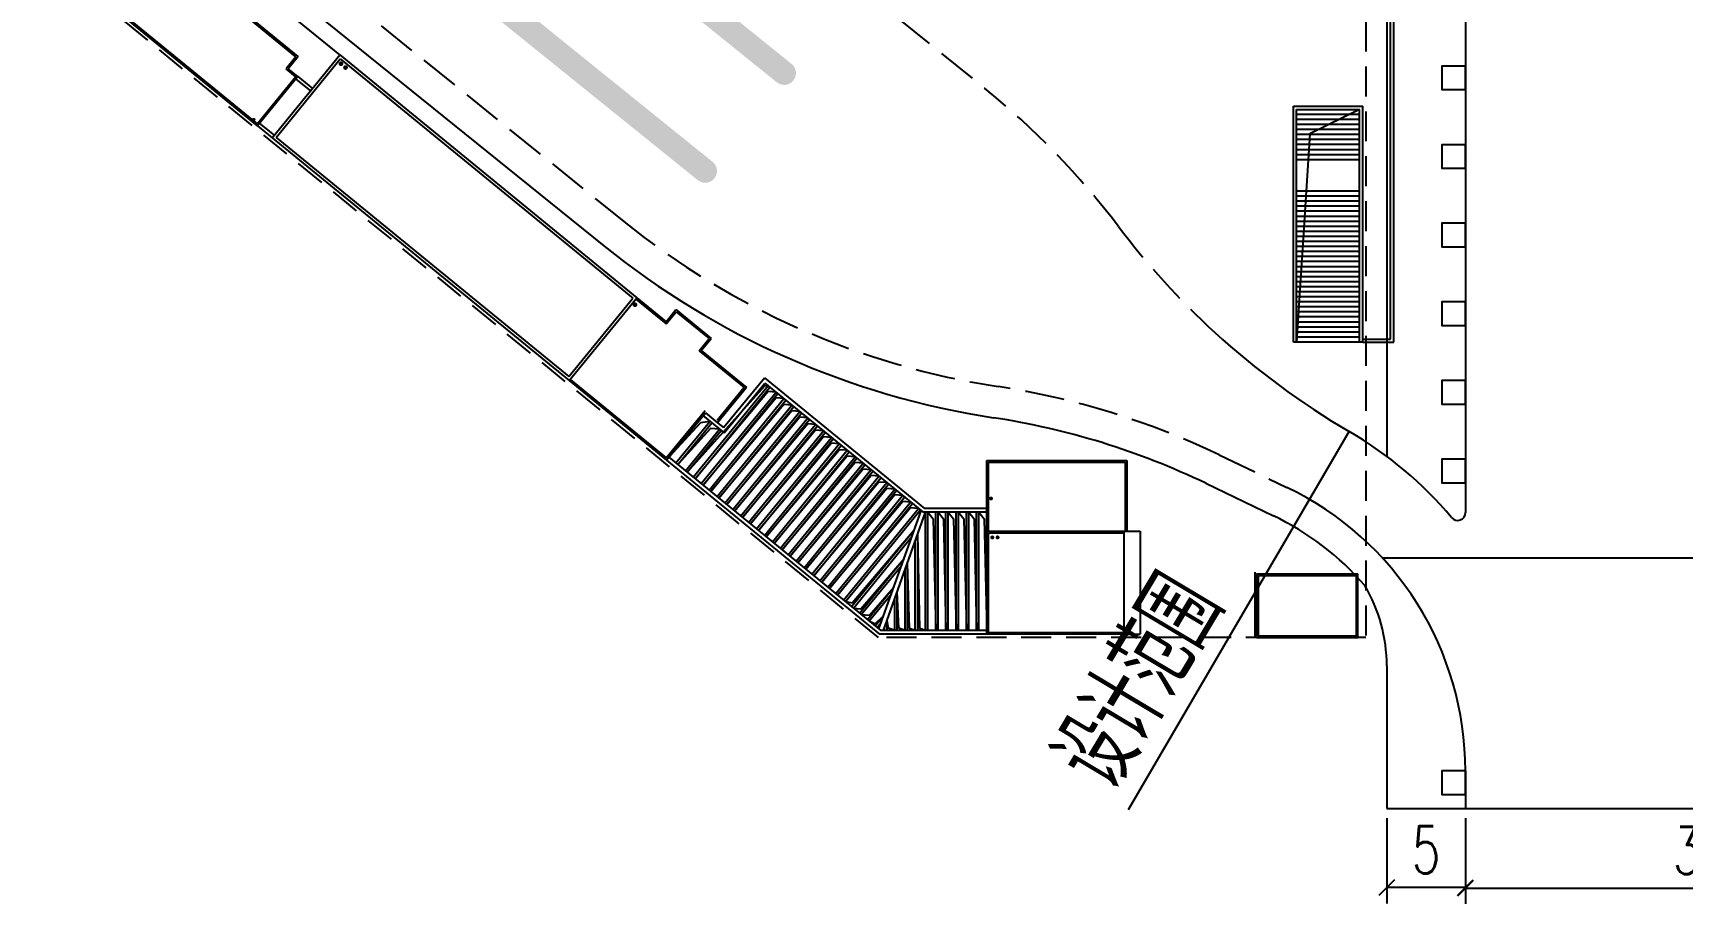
# Model space of a CAD drawing. Extents: x 113363 to 119694, y 18926 to 19620.
# Drawn here: x 118533.9 to 118638.8, y 19157.1 to 19212.5 of the extents above; entities that cross this region are included whole.
import ezdxf

# ---------------------------------------------------------------- set-up
doc = ezdxf.new("R2010")
doc.units = 0
for name, pattern in [('CONTINOUS', [0]), ('DASH', [0.35, 0.25, -0.1]), ('HIDDEN', [9.525, 6.35, -3.175])]:
    doc.linetypes.add(name, pattern=pattern)
for name, color, linetype in [('FW', 4, 'Continuous'), ('SGFW', 4, 'Continuous'), ('人行道', 1, 'Continuous'), ('公交站', 3, 'Continuous'), ('地下商业', 7, 'Continuous'), ('构筑物', 41, 'Continuous'), ('标注', 7, 'Continuous'), ('树池绿化', 3, 'Continuous'), ('横断面宽度标注', 7, 'Continuous'), ('立道牙', 5, 'Continuous')]:
    doc.layers.add(name, color=color, linetype=linetype)
doc.styles.add('HZTXT', font='ROMANS', dxfattribs={"width": 0.75, "bigfont": 'HZTXT'})
doc.styles.add('txtd', font='txtd.shx', dxfattribs={"width": 0.7, "bigfont": 'hztxt.shx'})
doc.dimstyles.get("Standard").update_dxf_attribs({"dimtxt": 3, "dimasz": 1, "dimexe": 1, "dimexo": 0.625, "dimgap": 0.9, "dimtad": 1, "dimdsep": 46, "dimtxsty": 'txtd', "dimblk": 'OBLIQUE', "dimcen": 0.09, "dimclrd": 256, "dimadec": 0, "dimazin": 0, "dimtfac": 1, "dimtix": 1, "dimtmove": 2, "dimatfit": 3, "dimfxl": 1, "dimtolj": 1, "dimtzin": 0, "dimlwd": -1, "dimarcsym": 0})

# ---------------------------------------------------------------- blocks, each defined once
blk = doc.blocks.new('_Oblique')
at = {"color": 0, "linetype": 'ByBlock', "lineweight": -2}
blk.add_line((-0.5, -0.5), (0.5, 0.5), dxfattribs=at)
blk = doc.blocks.new('*U128')
at = {"layer": '横断面宽度标注', "color": 0, "linetype": 'CONTINOUS', "lineweight": -2, "transparency": 16777216}
for p, q in [((118625, 19162.52), (118625, 19157.07)), ((118655, 19162.52), (118655, 19157.07))]:
    blk.add_line(p, q, dxfattribs=at)
at = {"layer": '横断面宽度标注', "linetype": 'CONTINOUS', "transparency": 16777216}
blk.add_line((118625, 19158.07), (118655, 19158.07), dxfattribs=at)
at = {"layer": '横断面宽度标注', "linetype": 'CONTINOUS', "transparency": 16777216, "rotation": 180}
blk.add_blockref('_Oblique', (118625, 19158.07), dxfattribs=at)
at = {"layer": '横断面宽度标注', "linetype": 'CONTINOUS', "transparency": 16777216}
blk.add_blockref('_Oblique', (118655, 19158.07), dxfattribs=at)
at = {"layer": '横断面宽度标注', "color": 0, "linetype": 'CONTINOUS', "transparency": 16777216, "insert": (118640, 19160.47), "char_height": 3, "width": 0.000000001, "attachment_point": 5, "style": 'txtd'}
blk.add_mtext('\\A1;30', dxfattribs=at)
blk = doc.blocks.new('*U130')
at = {"layer": '横断面宽度标注', "color": 0, "linetype": 'CONTINOUS', "lineweight": -2, "transparency": 16777216}
for p, q in [((118620, 19162.52), (118620, 19157.11)), ((118625, 19162.52), (118625, 19157.11))]:
    blk.add_line(p, q, dxfattribs=at)
at = {"layer": '横断面宽度标注', "linetype": 'CONTINOUS', "transparency": 16777216}
blk.add_line((118625, 19158.11), (118620, 19158.11), dxfattribs=at)
for p, rotation in [((118620, 19158.11), 180.0000000000834), ((118625, 19158.11), 8.337330825725074e-11)]:
    blk.add_blockref('_Oblique', p, dxfattribs=dict(at, rotation=rotation))
at = {"layer": '横断面宽度标注', "color": 0, "linetype": 'CONTINOUS', "transparency": 16777216, "insert": (118622.5, 19160.51), "char_height": 3, "width": 0.000000001, "attachment_point": 5, "style": 'txtd'}
blk.add_mtext('\\A1;5', dxfattribs=at)
blk = doc.blocks.new('11')
at = {"layer": '树池绿化', "linetype": 'CONTINOUS'}
blk.add_lwpolyline([(0, 0), (1.5, 0), (1.5, 1.5), (0, 1.5)], close=True, dxfattribs=at)

msp = doc.modelspace()

# ---------------------------------------------------------------- hatches: boundary and pattern name
at = {"layer": '公交站', "linetype": 'Continuous'}
h = msp.add_hatch(color=256, dxfattribs=at)
edge = h.paths.add_edge_path()
edge.add_arc((118547.194, 19237.727), 0.75, 51.10902, 231.10902)
edge.add_line((118546.723, 19237.143), (118581.207, 19209.327))
edge.add_arc((118581.678, 19209.911), 0.75, 231.10902, 411.10902)
edge.add_line((118582.149, 19210.494), (118547.665, 19238.31))
edge = h.paths.add_edge_path()
edge.add_arc((118542.046, 19231.601), 0.767, 38.94951, 243.26853)
edge.add_line((118541.701, 19230.916), (118576.185, 19203.1))
edge.add_arc((118576.655, 19203.684), 0.75, 231.10902, 411.10902)
edge.add_line((118577.126, 19204.268), (118542.642, 19232.084))
at = {"layer": '构筑物'}
h = msp.add_hatch(dxfattribs=at)
h.set_pattern_fill('ANSI31', color=256, scale=0.05, angle=-39.26678, style=0)
h.set_pattern_definition([(95.733219, (118618.6870664, 19120.123432), (0.00621873637, 0.00062435403), [])])
h.paths.add_polyline_path([(118547.985, 19206.926, 1), (118547.908, 19206.99, 1)])

# ---------------------------------------------------------------- linework, layer by layer
at = {"layer": 'FW', "linetype": 'CONTINOUS'}
msp.add_line((118603.573, 19163.088), (118617.61, 19187.118), dxfattribs=at)
at = {"layer": '人行道', "ltscale": 10}
for p, q in [((118620, 19252.244), (118620, 19185.531)), ((118546.611, 19217.962), (118570.217, 19198.92)), ((118608.483, 19183.825), (118612.786, 19181.76)), ((118618.6, 19177.323), (118618.619, 19177.29)), ((118620, 19172.22), (118620, 19163.144))]:
    msp.add_line(p, q, dxfattribs=at)
at = {"layer": '人行道'}
msp.add_line((118620, 19163.144), (118660, 19163.144), dxfattribs=at)
at = {"layer": '人行道', "ltscale": 10}
for centre, radius, start, end in [((118602.865, 19239.394), 52, 231.10902, 261.28971), ((118587.721, 19140.547), 48, 64.37087, 81.28971), ((118605, 19165.531), 18, 40.92644, 64.37087), ((118610, 19172.22), 10, 0, 30.68428)]:
    msp.add_arc(centre, radius, start, end, dxfattribs=at)
at = {"layer": '地下商业'}
for p, q in [((118550.771, 19210.966), (118541.829, 19218.276)), ((118548.195, 19206.55), (118534.917, 19217.405)), ((118549.112, 19205.8), (118553.416, 19211.065)), ((118550.771, 19210.966), (118550.139, 19210.192)), ((118553.416, 19211.065), (118572.306, 19195.621)), ((118550.758, 19209.685), (118548.195, 19206.55)), ((118550.758, 19209.685), (118550.139, 19210.192)), ((118549.112, 19205.8), (118568.002, 19190.356)), ((118568.002, 19190.356), (118572.306, 19195.621)), ((118572.306, 19195.621), (118574.164, 19194.102)), ((118574.164, 19194.102), (118574.797, 19194.876)), ((118574.797, 19194.876), (118577.042, 19193.041)), ((118576.409, 19192.266), (118577.042, 19193.041)), ((118576.409, 19192.266), (118579.274, 19189.925)), ((118568.002, 19190.356), (118574.196, 19185.293)), ((118579.274, 19189.925), (118577.438, 19187.679)), ((118574.196, 19185.293), (118576.664, 19188.312)), ((118576.664, 19188.312), (118577.438, 19187.679)), ((118594.567, 19185.27), (118603.467, 19185.27)), ((118594.567, 19174.22), (118594.567, 19185.27)), ((118603.467, 19185.27), (118603.467, 19180.77)), ((118594.567, 19180.77), (118603.267, 19180.77)), ((118603.267, 19180.77), (118603.267, 19174.22)), ((118603.267, 19180.77), (118604.317, 19180.77)), ((118604.317, 19180.77), (118604.317, 19174.22)), ((118603.267, 19174.22), (118594.567, 19174.22)), ((118603.267, 19174.22), (118604.317, 19174.22))]:
    msp.add_line(p, q, dxfattribs=at)
at = {"layer": '地下商业', "color": 6, "linetype": 'HIDDEN', "ltscale": 0.3}
msp.add_lwpolyline([(118697.278, 19314.687), (118643.765, 19314.427), (118643.765, 19263.049), (118741.066, 19263.049), (118741.066, 19241.649), (118677.266, 19241.649), (118677.266, 19236.149), (118618.667, 19236.054), (118618.666, 19174.02), (118587.668, 19174.02), (118529.478, 19221.592), (118529.479, 19254.841), (118579.267, 19254.91), (118579.267, 19254.91), (118579.267, 19254.91), (118579.27, 19250.47), (118613.866, 19250.47), (118613.866, 19263.049), (118636.766, 19263.049), (118636.766, 19314.393), (118621.532, 19314.318)], dxfattribs=at)
at = {"layer": '构筑物'}
for p, q in [((118620.239, 19193), (118620.239, 19237.443)), ((118620.439, 19192.8), (118620.439, 19237.476)), ((118553.416, 19211.065), (118542.937, 19219.631)), ((118550.631, 19210.952), (118541.844, 19218.136)), ((118548.18, 19206.69), (118535.058, 19217.419)), ((118549.365, 19205.825), (118553.441, 19210.811)), ((118550.631, 19210.952), (118549.998, 19210.178)), ((118553.441, 19210.811), (118572.053, 19195.596)), ((118550.617, 19209.671), (118548.18, 19206.69)), ((118550.617, 19209.671), (118549.998, 19210.178)), ((118550.631, 19209.53), (118551.548, 19208.781)), ((118550.758, 19209.685), (118551.675, 19208.936)), ((118614.066, 19192.8), (118614.066, 19207.8)), ((118614.066, 19207.8), (118618.466, 19207.8)), ((118614.266, 19192.8), (118614.266, 19207.6)), ((118614.266, 19207.6), (118618.266, 19207.6)), ((118618.266, 19207.28), (118614.266, 19207.28)), ((118618.266, 19207.6), (118615.116, 19206.044)), ((118618.266, 19192.8), (118618.266, 19207.6)), ((118618.466, 19192.8), (118618.466, 19207.8)), ((118548.195, 19206.55), (118549.112, 19205.8)), ((118548.321, 19206.705), (118549.238, 19205.955)), ((118618.266, 19206.96), (118614.266, 19206.96)), ((118618.266, 19206.64), (118614.266, 19206.64)), ((118618.266, 19206.32), (118614.266, 19206.32)), ((118615.116, 19206.044), (118614.266, 19192.8)), ((118549.365, 19205.825), (118567.977, 19190.61)), ((118618.266, 19206), (118614.266, 19206)), ((118618.266, 19205.68), (118614.266, 19205.68)), ((118618.266, 19205.36), (118614.266, 19205.36)), ((118618.266, 19205.04), (118614.266, 19205.04)), ((118618.266, 19204.72), (118614.266, 19204.72)), ((118618.266, 19204.4), (118614.266, 19204.4)), ((118618.266, 19202.4), (118614.266, 19202.4)), ((118618.266, 19202.08), (118614.266, 19202.08)), ((118618.266, 19201.76), (118614.266, 19201.76)), ((118618.266, 19201.44), (118614.266, 19201.44)), ((118618.266, 19201.12), (118614.266, 19201.12)), ((118618.266, 19200.8), (118614.266, 19200.8)), ((118618.266, 19200.48), (118614.266, 19200.48)), ((118618.266, 19200.16), (118614.266, 19200.16)), ((118618.266, 19199.84), (118614.266, 19199.84)), ((118618.266, 19199.52), (118614.266, 19199.52)), ((118618.266, 19199.2), (118614.266, 19199.2)), ((118618.266, 19198.88), (118614.266, 19198.88)), ((118618.266, 19198.56), (118614.266, 19198.56)), ((118618.266, 19198.24), (118614.266, 19198.24)), ((118618.266, 19197.92), (118614.266, 19197.92)), ((118618.266, 19197.6), (118614.266, 19197.6)), ((118618.266, 19197.28), (118614.266, 19197.28)), ((118618.266, 19196.96), (118614.266, 19196.96)), ((118618.266, 19196.64), (118614.266, 19196.64)), ((118567.977, 19190.61), (118572.053, 19195.596)), ((118572.243, 19195.544), (118574.178, 19193.961)), ((118618.266, 19196.32), (118614.266, 19196.32)), ((118618.266, 19196), (118614.266, 19196)), ((118618.266, 19195.68), (118614.266, 19195.68)), ((118574.178, 19193.961), (118574.811, 19194.735)), ((118574.811, 19194.735), (118576.902, 19193.027)), ((118618.266, 19195.36), (118614.266, 19195.36)), ((118618.266, 19195.04), (118614.266, 19195.04)), ((118618.266, 19194.72), (118614.266, 19194.72)), ((118618.266, 19194.4), (118614.266, 19194.4)), ((118618.266, 19194.08), (118614.266, 19194.08)), ((118618.266, 19193.76), (118614.266, 19193.76)), ((118576.269, 19192.252), (118576.902, 19193.027)), ((118618.466, 19192.8), (118614.066, 19192.8)), ((118618.266, 19193.44), (118614.266, 19193.44)), ((118618.266, 19193.12), (118614.266, 19193.12)), ((118618.466, 19193), (118620.239, 19193)), ((118618.466, 19192.8), (118620.439, 19192.8)), ((118576.269, 19192.252), (118579.133, 19189.911)), ((118568.065, 19190.434), (118574.182, 19185.434)), ((118577.826, 19187.363), (118580.421, 19190.537)), ((118580.421, 19190.537), (118590.594, 19182.22)), ((118580.419, 19190.008), (118575.509, 19184.529)), ((118575.896, 19184.213), (118580.656, 19190.035)), ((118576.012, 19184.118), (118580.772, 19189.94)), ((118580.659, 19189.665), (118576.012, 19184.118)), ((118576.399, 19183.802), (118581.159, 19189.624)), ((118576.516, 19183.707), (118581.275, 19189.529)), ((118581.162, 19189.254), (118576.516, 19183.707)), ((118579.133, 19189.911), (118577.424, 19187.82)), ((118577.86, 19187.025), (118580.455, 19190.199)), ((118580.656, 19190.035), (118580.419, 19190.008)), ((118580.455, 19190.199), (118590.509, 19181.98)), ((118581.159, 19189.624), (118580.659, 19189.665)), ((118581.662, 19189.212), (118581.162, 19189.254)), ((118574.182, 19185.434), (118576.65, 19188.453)), ((118576.903, 19183.39), (118581.662, 19189.212)), ((118577.019, 19183.295), (118581.778, 19189.117)), ((118581.665, 19188.842), (118577.019, 19183.295)), ((118577.406, 19182.979), (118582.166, 19188.801)), ((118577.522, 19182.884), (118582.282, 19188.706)), ((118582.168, 19188.431), (118577.522, 19182.884)), ((118577.909, 19182.567), (118582.669, 19188.389)), ((118578.025, 19182.472), (118582.785, 19188.294)), ((118582.166, 19188.801), (118581.665, 19188.842)), ((118582.669, 19188.389), (118582.168, 19188.431)), ((118576.35, 19187.666), (118574.348, 19185.479)), ((118574.792, 19185.115), (118576.957, 19187.763)), ((118574.908, 19185.02), (118577.073, 19187.668)), ((118576.991, 19187.302), (118574.908, 19185.02)), ((118575.393, 19184.624), (118577.558, 19187.272)), ((118575.509, 19184.529), (118577.674, 19187.177)), ((118576.957, 19187.763), (118576.35, 19187.666)), ((118576.512, 19188.127), (118577.86, 19187.025)), ((118577.558, 19187.272), (118576.991, 19187.302)), ((118577.438, 19187.679), (118577.826, 19187.363)), ((118582.672, 19188.019), (118578.025, 19182.472)), ((118578.412, 19182.156), (118583.172, 19187.978)), ((118578.528, 19182.061), (118583.288, 19187.883)), ((118583.175, 19187.608), (118578.528, 19182.061)), ((118578.916, 19181.744), (118583.675, 19187.566)), ((118579.032, 19181.65), (118583.791, 19187.472)), ((118583.678, 19187.196), (118579.032, 19181.65)), ((118579.419, 19181.333), (118584.178, 19187.155)), ((118583.172, 19187.978), (118582.672, 19188.019)), ((118583.675, 19187.566), (118583.175, 19187.608)), ((118584.178, 19187.155), (118583.678, 19187.196)), ((118579.535, 19181.238), (118584.295, 19187.06)), ((118584.181, 19186.785), (118579.535, 19181.238)), ((118579.922, 19180.922), (118584.682, 19186.744)), ((118580.038, 19180.827), (118584.798, 19186.649)), ((118584.684, 19186.374), (118580.038, 19180.827)), ((118580.425, 19180.51), (118585.185, 19186.332)), ((118580.541, 19180.415), (118585.301, 19186.237)), ((118584.682, 19186.744), (118584.181, 19186.785)), ((118585.185, 19186.332), (118584.684, 19186.374)), ((118574.196, 19185.293), (118587.74, 19174.22)), ((118574.348, 19185.479), (118587.826, 19174.46)), ((118585.188, 19185.962), (118580.541, 19180.415)), ((118580.928, 19180.099), (118585.688, 19185.921)), ((118581.045, 19180.004), (118585.804, 19185.826)), ((118585.691, 19185.551), (118581.045, 19180.004)), ((118581.432, 19179.687), (118586.191, 19185.509)), ((118581.548, 19179.592), (118586.308, 19185.415)), ((118586.194, 19185.139), (118581.548, 19179.592)), ((118581.935, 19179.276), (118586.695, 19185.098)), ((118585.688, 19185.921), (118585.188, 19185.962)), ((118586.191, 19185.509), (118585.691, 19185.551)), ((118586.695, 19185.098), (118586.194, 19185.139)), ((118594.667, 19185.17), (118603.367, 19185.17)), ((118594.667, 19180.77), (118594.667, 19185.17)), ((118603.367, 19185.17), (118603.367, 19180.77)), ((118582.051, 19179.181), (118586.811, 19185.003)), ((118586.697, 19184.728), (118582.051, 19179.181)), ((118582.438, 19178.865), (118587.198, 19184.687)), ((118582.554, 19178.77), (118587.314, 19184.592)), ((118587.201, 19184.317), (118582.554, 19178.77)), ((118582.941, 19178.453), (118587.701, 19184.275)), ((118583.058, 19178.358), (118587.817, 19184.18)), ((118587.198, 19184.687), (118586.697, 19184.728)), ((118587.701, 19184.275), (118587.201, 19184.317)), ((118587.704, 19183.905), (118583.058, 19178.358)), ((118583.445, 19178.042), (118588.204, 19183.864)), ((118583.561, 19177.947), (118588.32, 19183.769)), ((118588.207, 19183.494), (118583.561, 19177.947)), ((118583.948, 19177.63), (118588.708, 19183.452)), ((118584.064, 19177.535), (118588.824, 19183.357)), ((118588.71, 19183.082), (118584.064, 19177.535)), ((118584.451, 19177.219), (118589.211, 19183.041)), ((118588.204, 19183.864), (118587.704, 19183.905)), ((118588.708, 19183.452), (118588.207, 19183.494)), ((118589.211, 19183.041), (118588.71, 19183.082)), ((118584.567, 19177.124), (118589.327, 19182.946)), ((118589.214, 19182.671), (118584.567, 19177.124)), ((118584.954, 19176.808), (118589.714, 19182.63)), ((118585.07, 19176.713), (118589.83, 19182.535)), ((118589.717, 19182.26), (118585.07, 19176.713)), ((118585.458, 19176.396), (118590.217, 19182.218)), ((118585.574, 19176.301), (118590.333, 19182.123)), ((118587.703, 19174.561), (118590.385, 19182.081)), ((118587.985, 19174.46), (118590.668, 19181.98)), ((118589.714, 19182.63), (118589.214, 19182.671)), ((118590.217, 19182.218), (118589.717, 19182.26)), ((118594.567, 19181.98), (118590.509, 19181.98)), ((118594.567, 19182.22), (118590.594, 19182.22)), ((118590.667, 19174.46), (118590.667, 19181.98)), ((118590.817, 19174.46), (118590.817, 19181.98)), ((118590.817, 19181.98), (118591.151, 19181.572)), ((118591.317, 19174.46), (118591.317, 19181.98)), ((118591.467, 19174.46), (118591.467, 19181.98)), ((118591.467, 19181.98), (118591.801, 19181.572)), ((118591.967, 19174.46), (118591.967, 19181.98)), ((118592.117, 19174.46), (118592.117, 19181.98)), ((118592.117, 19181.98), (118592.451, 19181.572)), ((118592.617, 19174.46), (118592.617, 19181.98)), ((118592.767, 19174.46), (118592.767, 19181.98)), ((118592.767, 19181.98), (118593.101, 19181.572)), ((118593.267, 19174.46), (118593.267, 19181.98)), ((118593.417, 19174.46), (118593.417, 19181.98)), ((118593.417, 19181.98), (118593.751, 19181.572)), ((118593.917, 19174.46), (118593.917, 19181.98)), ((118594.067, 19174.46), (118594.067, 19181.98)), ((118594.067, 19181.98), (118594.401, 19181.572)), ((118585.961, 19175.985), (118589.952, 19180.867)), ((118585.991, 19176.232), (118589.952, 19180.867)), ((118591.151, 19181.572), (118591.317, 19174.46)), ((118591.801, 19181.572), (118591.967, 19174.46)), ((118592.451, 19181.572), (118592.617, 19174.46)), ((118593.101, 19181.572), (118593.267, 19174.46)), ((118593.751, 19181.572), (118593.917, 19174.46)), ((118594.401, 19181.572), (118594.567, 19174.46)), ((118586.077, 19175.89), (118589.802, 19180.447)), ((118590.017, 19174.46), (118590.017, 19180.155)), ((118590.31, 19174.596), (118590.167, 19180.576)), ((118590.167, 19174.46), (118590.167, 19180.576)), ((118594.667, 19174.32), (118594.667, 19180.67)), ((118594.667, 19180.67), (118603.267, 19180.67)), ((118586.464, 19175.573), (118589.302, 19179.045)), ((118586.553, 19175.833), (118589.302, 19179.045)), ((118586.58, 19175.478), (118589.152, 19178.625)), ((118589.367, 19174.46), (118589.367, 19178.333)), ((118589.517, 19174.46), (118589.517, 19178.754)), ((118589.657, 19174.586), (118589.517, 19178.754)), ((118611.616, 19178.17), (118611.616, 19174.02)), ((118611.716, 19178.07), (118618.166, 19178.07)), ((118611.716, 19178.07), (118611.716, 19174.02)), ((118611.816, 19177.97), (118611.816, 19174.12)), ((118611.816, 19177.97), (118618.066, 19177.97)), ((118618.066, 19174.12), (118618.066, 19177.97)), ((118618.166, 19174.02), (118618.166, 19178.07)), ((118586.967, 19175.162), (118588.652, 19177.223)), ((118587.083, 19175.067), (118588.502, 19176.803)), ((118587.094, 19175.431), (118588.652, 19177.223)), ((118588.96, 19174.606), (118588.867, 19176.932)), ((118588.867, 19174.46), (118588.867, 19176.932)), ((118585.574, 19176.301), (118585.991, 19176.232)), ((118586.077, 19175.89), (118586.553, 19175.833)), ((118588.717, 19174.46), (118588.717, 19176.511)), ((118586.58, 19175.478), (118587.094, 19175.431)), ((118587.083, 19175.067), (118587.46, 19174.876)), ((118587.46, 19174.876), (118588.002, 19175.401)), ((118587.471, 19174.751), (118588.002, 19175.401)), ((118587.587, 19174.656), (118587.852, 19174.981)), ((118588.067, 19174.46), (118588.067, 19174.689)), ((118588.314, 19174.615), (118588.217, 19175.11)), ((118588.217, 19174.46), (118588.217, 19175.11)), ((118588.717, 19174.46), (118588.314, 19174.615)), ((118589.367, 19174.46), (118588.96, 19174.606)), ((118590.017, 19174.46), (118589.657, 19174.586)), ((118590.667, 19174.46), (118590.31, 19174.596)), ((118594.567, 19174.22), (118587.74, 19174.22)), ((118594.567, 19174.46), (118587.826, 19174.46)), ((118603.267, 19174.32), (118594.667, 19174.32)), ((118611.716, 19174.02), (118618.166, 19174.02)), ((118611.816, 19174.12), (118618.066, 19174.12))]:
    msp.add_line(p, q, dxfattribs=at)
for points in [[(118553.419, 19210.504, 0.15, 0.15, 1), (118553.569, 19210.504, 0.15, 0.15, 1)], [(118553.707, 19210.264, 0.15, 0.15, 1), (118553.857, 19210.264, 0.15, 0.15, 1)], [(118572.12, 19195.179, 0.15, 0.15, 1), (118572.27, 19195.179, 0.15, 0.15, 1)], [(118594.77, 19182.857, 0.125, 0.125, 1), (118594.895, 19182.857, 0.125, 0.125, 1)], [(118594.85, 19180.382, 0.125, 0.125, 1), (118594.975, 19180.382, 0.125, 0.125, 1)], [(118595.187, 19180.382, 0.125, 0.125, 1), (118595.312, 19180.382, 0.125, 0.125, 1)]]:
    msp.add_lwpolyline(points, format="xyseb", close=True, dxfattribs=at)
msp.add_circle((118547.946, 19206.958), 0.05, dxfattribs=at)
at = {"layer": '标注', "linetype": 'Continuous'}
msp.add_line((118619.706, 19179.086), (118677.947, 19179.086), dxfattribs=at)
at = {"layer": '立道牙'}
msp.add_line((118625, 19245.358), (118625, 19181.963), dxfattribs=at)
at = {"layer": '立道牙', "linetype": 'DASH', "ltscale": 10}
for p, q in [((118547.867, 19219.518), (118571.473, 19200.477)), ((118586.23, 19215.554), (118594.419, 19208.948)), ((118609.348, 19185.628), (118613.651, 19183.564))]:
    msp.add_line(p, q, dxfattribs=at)
at = {"layer": '立道牙', "ltscale": 10}
msp.add_line((118625, 19165.531), (118625, 19163.144), dxfattribs=at)
at = {"layer": '立道牙', "linetype": 'DASH', "ltscale": 10}
for centre, start, end in [((118563.027, 19170.031), 37.05626, 51.10902), ((118602.865, 19239.394), 231.10902, 261.28971), ((118642.831, 19230.291), 217.05626, 227.52296), ((118587.721, 19140.547), 64.37087, 81.28971)]:
    msp.add_arc(centre, 50, start, end, dxfattribs=at)
at = {"layer": '立道牙', "ltscale": 10}
for centre, radius, start, end in [((118642.831, 19230.291), 50, 227.52296, 239.70745), ((118605, 19165.531), 25, 40.11917, 59.70745), ((118605, 19165.531), 20, 0, 64.37087), ((118624.5, 19181.963), 0.5, 220.11917, 0)]:
    msp.add_arc(centre, radius, start, end, dxfattribs=at)

# ---------------------------------------------------------------- block references
at = {"linetype": 'ByBlock', "rotation": 90}
for p in [(118625, 19208.858), (118625, 19203.858), (118625, 19198.858), (118625, 19193.858), (118625, 19188.858), (118625, 19183.858), (118625, 19164.031)]:
    msp.add_blockref('11', p, dxfattribs=at)

# ---------------------------------------------------------------- texts
at = {"layer": 'SGFW', "linetype": 'Continuous', "style": 'HZTXT', "width": 0.7}
msp.add_text('设计范围', height=5, rotation=59.17739, dxfattribs=at).set_placement((118602.777, 19163.942, 145))

# ---------------------------------------------------------------- dimensions: what is measured, and where the dimension line sits
at = {"layer": '横断面宽度标注', "linetype": 'CONTINOUS'}
for p2, distance, picture, middle in [((118620, 19163.144), 5.038, '*U130', (118622.5, 19160.506)), ((118655, 19163.144), -5.076, '*U128', (118640, 19160.468))]:
    dim = msp.add_aligned_dim(p1=(118625, 19163.144), p2=p2, distance=distance, dimstyle='Standard', dxfattribs=at)
    dim.commit()
    dim.dimension.update_dxf_attribs({"geometry": picture, "text_midpoint": middle})

doc.saveas('drawing.dxf')
